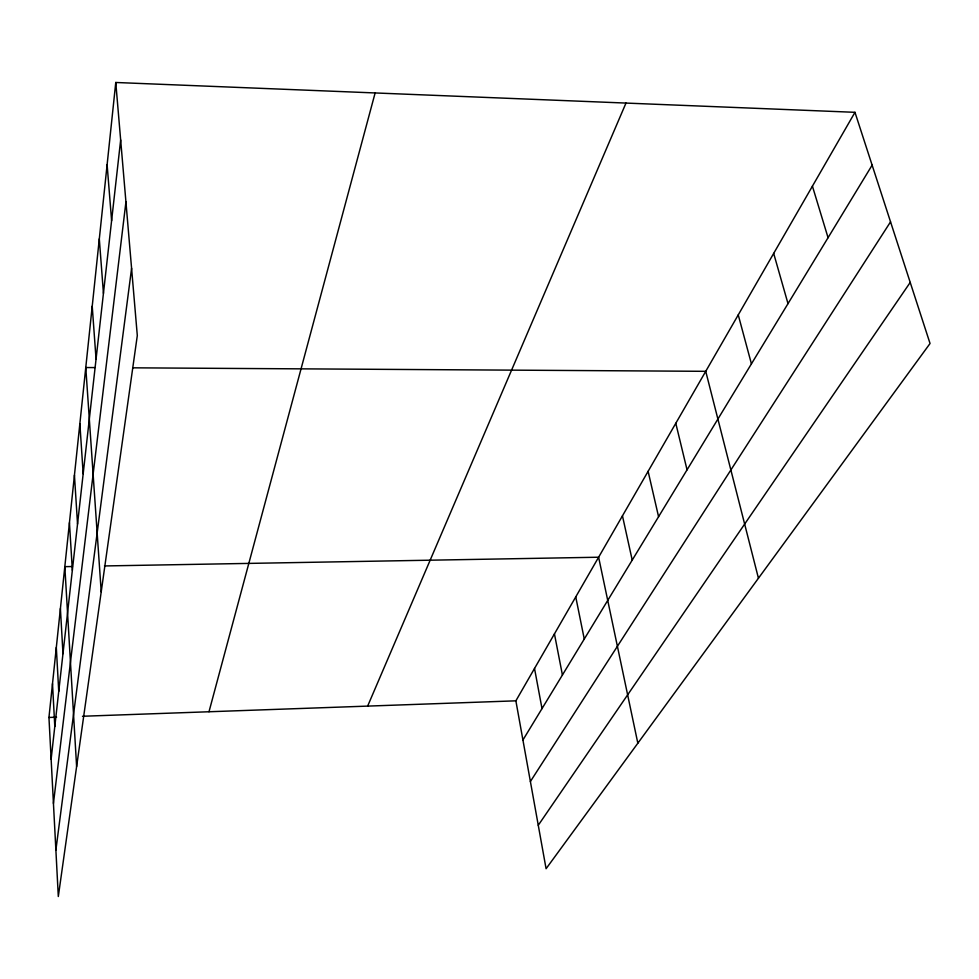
<?xml version="1.0" encoding="UTF-8"?>
<svg xmlns="http://www.w3.org/2000/svg" width="979" height="979" viewBox="0 0 979 979"><rect width="100%" height="100%" fill="white"/><g stroke="black" fill="none" stroke-linecap="round" stroke-linejoin="round"><path stroke-width="1.47" d="M115.767 82.481L137.305 335.577L58.312 896.519L48.95 717.46L115.767 82.481L854.973 112.316L930.05 343.494L546.086 868.716L515.872 700.829L854.973 112.316M51.128 759.178L120.662 139.997M53.441 803.404L125.936 201.919M55.876 850.09L131.59 268.368M208.992 711.757L375.128 92.956M367.639 706.116L625.985 103.076M522.921 740.026L872.13 165.157M530.385 781.523L890.547 221.841M538.266 825.273L910.225 282.429M48.95 717.46L56.574 717.191M82.493 716.261L515.872 700.829M72.446 566.523L64.822 566.657L76.619 766.545M104.472 565.948L598.622 557.222L637.831 743.208M94.865 367.59L85.773 367.541L101.216 591.879M132.728 367.823L705.737 371.322L758.444 578.234M812.423 186.169L828.063 237.701M773.679 253.414L788.009 303.649M738.252 314.895L751.431 363.87M675.791 423.295L687.05 469.847M648.11 471.327L658.573 516.716M622.46 515.847L632.214 560.123M575.75 596.896L584.267 639.042M554.444 633.89L562.423 675.008M534.522 668.461L542.011 708.6M107.115 164.692L111.606 220.679M99.307 238.888L103.444 293.37M92.222 306.194L96.052 359.207M79.862 423.662L83.178 473.836M74.441 475.207L77.537 524.046M69.448 522.725L72.348 570.267M60.404 608.583L62.974 653.666M56.317 647.486L58.74 691.394M52.499 683.685L54.8 726.479"/></g></svg>
